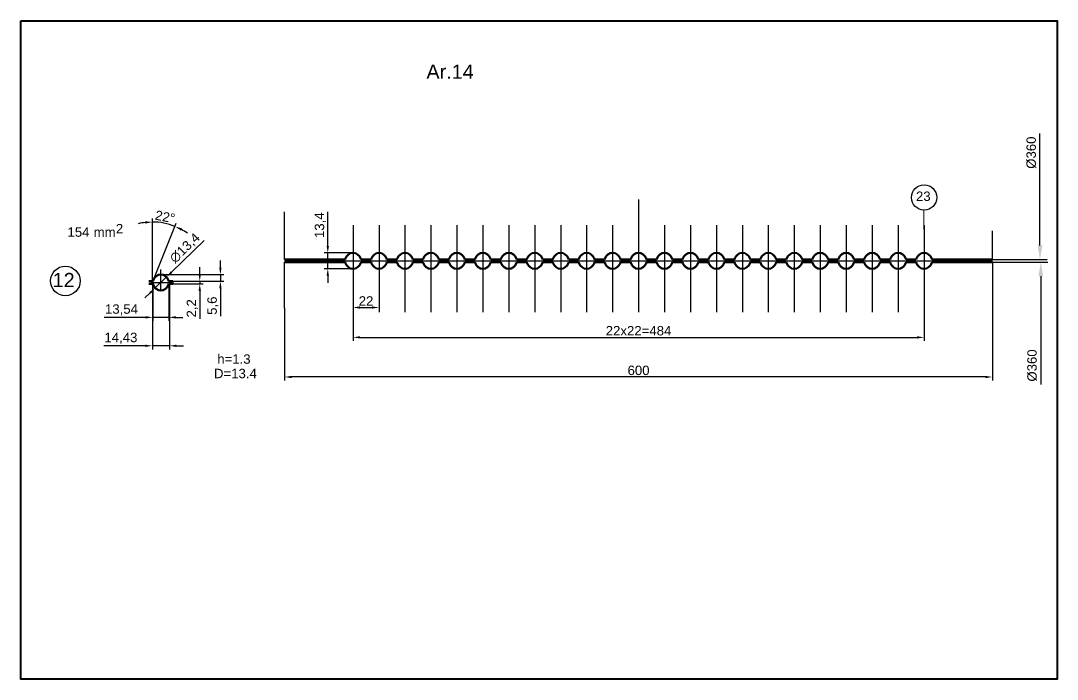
# Model space of a CAD drawing. Header units: millimetres. Extents: x 6647 to 33601, y -1887 to 8501.
# Drawn here: x 28782 to 29661, y 258 to 816 of the extents above; entities that cross this region are included whole.
import ezdxf

# ---------------------------------------------------------------- set-up
doc = ezdxf.new("R2010")
doc.units = ezdxf.units.MM
for name, color, linetype, lineweight in [('Quota', 3, 'Continuous', 40), ('контурная', 7, 'Continuous', 50), ('тонкая', 7, 'Continuous', 25), ('тонкий', 7, 'Continuous', 20)]:
    doc.layers.add(name, color=color, linetype=linetype, lineweight=lineweight)
doc.layers.add('осевая', color=4, linetype='Continuous')
doc.styles.add('s1v4', font='ARIAL.TTF', dxfattribs={"height": 4})
doc.styles.add('s2v4', font='ARIAL.TTF', dxfattribs={"height": 8})
doc.styles.get("Standard").update_dxf_attribs({"font": 'ARIAL.TTF'})
doc.dimstyles.new('s2v4', dxfattribs={"dimtxt": 8, "dimasz": 6, "dimexe": 3, "dimexo": 0, "dimgap": 1.5, "dimtad": 1, "dimtxsty": 'Standard', "dimcen": 2.5, "dimadec": 0, "dimazin": 0, "dimtfac": 1, "dimtmove": 0, "dimatfit": 3, "dimfxl": 1, "dimarcsym": 0})
doc.dimstyles.new('s2v4$0', dxfattribs={"dimtxt": 8, "dimasz": 6, "dimexe": 3, "dimexo": 0, "dimgap": 1.5, "dimtad": 1, "dimtxsty": 'Standard', "dimcen": 2.5, "dimadec": 0, "dimazin": 0, "dimtfac": 1, "dimtmove": 0, "dimatfit": 3, "dimfxl": 1, "dimarcsym": 0})
doc.dimstyles.new('s4v4', dxfattribs={"dimtxt": 16, "dimasz": 12, "dimexe": 6, "dimexo": 0, "dimgap": 3, "dimtad": 1, "dimtxsty": 'Standard', "dimcen": 2.5, "dimadec": 0, "dimazin": 0, "dimtfac": 1, "dimtmove": 0, "dimatfit": 3, "dimfxl": 1, "dimarcsym": 0})

# ---------------------------------------------------------------- blocks, each defined once
blk = doc.blocks.new('*D360')
at = {"layer": 'Defpoints', "color": 0, "transparency": 16777216}
for p in [(28901.02, 600.73), (28911.16, 595.13), (28951.49, 595.13)]:
    blk.add_point(p, dxfattribs=at)
at = {"layer": 'тонкий', "color": 0, "lineweight": -2, "transparency": 16777216}
for p, q in [((28951.49, 606.73), (28951.49, 612.73)), ((28901.02, 600.73), (28954.49, 600.73)), ((28951.49, 600.73), (28951.49, 595.13)), ((28911.16, 595.13), (28954.49, 595.13)), ((28951.49, 589.13), (28951.49, 565.57))]:
    blk.add_line(p, q, dxfattribs=at)
at = {"layer": 'тонкий', "color": 0, "transparency": 16777216}
for points in [[(28950.49, 606.73), (28952.49, 606.73), (28951.49, 600.73)], [(28950.49, 589.13), (28952.49, 589.13), (28951.49, 595.13)]]:
    blk.add_solid(points, dxfattribs=at)
at = {"layer": 'тонкий', "color": 0, "transparency": 16777216, "insert": (28945.19, 574.35), "char_height": 8, "attachment_point": 5, "rotation": 90}
blk.add_mtext('5,6', dxfattribs=at)
blk = doc.blocks.new('*D362')
at = {"layer": 'Defpoints', "color": 0, "transparency": 16777216}
for p in [(28911.16, 595.13), (28911.16, 592.93), (28933.98, 592.93)]:
    blk.add_point(p, dxfattribs=at)
at = {"layer": 'тонкий', "color": 0, "lineweight": -2, "transparency": 16777216}
for p, q in [((28933.98, 601.13), (28933.98, 607.13)), ((28911.16, 595.13), (28936.98, 595.13)), ((28911.16, 592.93), (28936.98, 592.93)), ((28933.98, 595.13), (28933.98, 592.93)), ((28933.98, 586.93), (28933.98, 563.31))]:
    blk.add_line(p, q, dxfattribs=at)
at = {"layer": 'тонкий', "color": 0, "transparency": 16777216}
for points in [[(28932.98, 601.13), (28934.98, 601.13), (28933.98, 595.13)], [(28932.98, 586.93), (28934.98, 586.93), (28933.98, 592.93)]]:
    blk.add_solid(points, dxfattribs=at)
at = {"layer": 'тонкий', "color": 0, "transparency": 16777216, "insert": (28927.67, 572.12), "char_height": 8, "attachment_point": 5, "rotation": 90}
blk.add_mtext('2,2', dxfattribs=at)
blk = doc.blocks.new('*D363')
at = {"layer": 'Defpoints', "color": 0, "transparency": 16777216}
for p in [(28894.25, 592.93), (28907.79, 592.93), (28894.25, 564.47)]:
    blk.add_point(p, dxfattribs=at)
at = {"layer": 'тонкий', "color": 0, "lineweight": -2, "transparency": 16777216}
for p, q in [((28894.25, 592.93), (28894.25, 561.47)), ((28907.79, 592.93), (28907.79, 561.47)), ((28888.25, 564.47), (28853.04, 564.47)), ((28907.79, 564.47), (28894.25, 564.47)), ((28913.79, 564.47), (28919.79, 564.47))]:
    blk.add_line(p, q, dxfattribs=at)
at = {"layer": 'тонкий', "color": 0, "transparency": 16777216}
for points in [[(28888.25, 565.47), (28888.25, 563.47), (28894.25, 564.47)], [(28913.79, 565.47), (28913.79, 563.47), (28907.79, 564.47)]]:
    blk.add_solid(points, dxfattribs=at)
at = {"layer": 'тонкий', "color": 0, "transparency": 16777216, "insert": (28867.65, 570.78), "char_height": 8, "attachment_point": 5}
blk.add_mtext('13,54', dxfattribs=at)
blk = doc.blocks.new('*D364')
at = {"layer": 'Defpoints', "color": 0, "transparency": 16777216}
for p in [(28893.81, 594.03), (28908.24, 594.03), (28893.81, 540.35)]:
    blk.add_point(p, dxfattribs=at)
at = {"layer": 'тонкий', "color": 0, "lineweight": -2, "transparency": 16777216}
for p, q in [((28893.81, 594.03), (28893.81, 537.35)), ((28908.24, 594.03), (28908.24, 537.35)), ((28887.81, 540.35), (28852.56, 540.35)), ((28908.24, 540.35), (28893.81, 540.35)), ((28914.24, 540.35), (28920.24, 540.35))]:
    blk.add_line(p, q, dxfattribs=at)
at = {"layer": 'тонкий', "color": 0, "transparency": 16777216}
for points in [[(28887.81, 541.35), (28887.81, 539.35), (28893.81, 540.35)], [(28914.24, 541.35), (28914.24, 539.35), (28908.24, 540.35)]]:
    blk.add_solid(points, dxfattribs=at)
at = {"layer": 'тонкий', "color": 0, "transparency": 16777216, "insert": (28867.18, 546.66), "char_height": 8, "attachment_point": 5}
blk.add_mtext('14,43', dxfattribs=at)
blk = doc.blocks.new('*D365')
at = {"layer": 'Defpoints', "color": 0, "transparency": 16777216}
for p in [(28905.84, 598.69), (28896.21, 589.38)]:
    blk.add_point(p, dxfattribs=at)
at = {"layer": 'тонкий', "color": 0, "lineweight": -2, "transparency": 16777216}
for p, q in [((28937.79, 629.6), (28910.15, 602.86)), ((28896.21, 589.38), (28905.84, 598.69)), ((28891.89, 585.2), (28887.58, 581.03))]:
    blk.add_line(p, q, dxfattribs=at)
at = {"layer": 'тонкий', "color": 0, "transparency": 16777216}
for points in [[(28909.46, 603.58), (28910.85, 602.14), (28905.84, 598.69)], [(28891.2, 585.92), (28892.59, 584.49), (28896.21, 589.38)]]:
    blk.add_solid(points, dxfattribs=at)
at = {"layer": 'тонкий', "color": 0, "transparency": 16777216, "insert": (28921.65, 622.94), "char_height": 8, "attachment_point": 5, "rotation": 44.04564}
blk.add_mtext('∅13,4', dxfattribs=at)
blk = doc.blocks.new('*D366')
at = {"layer": 'Defpoints', "color": 0, "transparency": 16777216}
for p in [(28906.78, 643.62), (28893.81, 597.81), (28893.81, 594.03), (28893.81, 594.03), (28894.18, 594.96)]:
    blk.add_point(p, dxfattribs=at)
at = {"layer": 'тонкий', "color": 0, "lineweight": -2, "transparency": 16777216}
for p, q in [((28893.81, 597.81), (28893.81, 648.29)), ((28894.18, 594.96), (28914.13, 644.34))]:
    blk.add_line(p, q, dxfattribs=at)
for start, end in [(96.71096, 103.42193), (68, 90), (54.57807, 61.28904)]:
    blk.add_arc((28893.81, 594.03), 51.26, start, end, dxfattribs=at)
at = {"layer": 'тонкий', "color": 0, "transparency": 16777216}
for points in [[(28887.76, 645.94), (28887.87, 643.94), (28893.81, 645.29)], [(28918, 638.08), (28918.86, 639.89), (28913.01, 641.56)]]:
    blk.add_solid(points, dxfattribs=at)
at = {"layer": 'тонкий', "color": 0, "transparency": 16777216, "insert": (28904.64, 649.76), "char_height": 8, "attachment_point": 5, "rotation": 349}
blk.add_mtext('22°', dxfattribs=at)
blk = doc.blocks.new('*D367')
at = {"layer": 'Defpoints', "color": 0, "transparency": 16777216}
for p in [(29063.95, 569.17), (29547.95, 569), (29547.95, 547.5)]:
    blk.add_point(p, dxfattribs=at)
at = {"layer": 'тонкая', "color": 0, "lineweight": -2, "transparency": 16777216}
for p, q in [((29063.95, 569.17), (29063.95, 544.5)), ((29547.95, 569), (29547.95, 544.5)), ((29069.95, 547.5), (29541.95, 547.5))]:
    blk.add_line(p, q, dxfattribs=at)
at = {"layer": 'тонкая', "color": 0, "transparency": 16777216}
for points in [[(29069.95, 548.5), (29069.95, 546.5), (29063.95, 547.5)], [(29541.95, 548.5), (29541.95, 546.5), (29547.95, 547.5)]]:
    blk.add_solid(points, dxfattribs=at)
at = {"layer": 'тонкая', "color": 0, "transparency": 16777216, "insert": (29305.95, 553.09), "char_height": 8, "attachment_point": 5}
blk.add_mtext('22x22=484', dxfattribs=at)
blk = doc.blocks.new('*D368')
at = {"layer": 'Defpoints', "color": 0, "transparency": 16777216}
for p in [(29063.95, 586.98), (29085.95, 586.98), (29085.95, 572.84)]:
    blk.add_point(p, dxfattribs=at)
at = {"layer": 'тонкая', "color": 0, "lineweight": -2, "transparency": 16777216}
for p, q in [((29063.95, 586.98), (29063.95, 569.84)), ((29085.95, 586.98), (29085.95, 569.84)), ((29069.95, 572.84), (29079.95, 572.84))]:
    blk.add_line(p, q, dxfattribs=at)
at = {"layer": 'тонкая', "color": 0, "transparency": 16777216}
for points in [[(29069.95, 573.84), (29069.95, 571.84), (29063.95, 572.84)], [(29079.95, 573.84), (29079.95, 571.84), (29085.95, 572.84)]]:
    blk.add_solid(points, dxfattribs=at)
at = {"layer": 'тонкая', "color": 0, "transparency": 16777216, "insert": (29074.95, 578.36), "char_height": 8, "attachment_point": 5}
blk.add_mtext('22', dxfattribs=at)
blk = doc.blocks.new('*D361')
at = {"layer": 'Defpoints', "color": 0, "transparency": 16777216}
for p in [(29605.95, 597.44), (29005.95, 572.17), (29005.95, 513.9)]:
    blk.add_point(p, dxfattribs=at)
at = {"layer": 'тонкая', "color": 0, "lineweight": -2, "transparency": 16777216}
for p, q in [((29605.95, 597.44), (29605.95, 510.9)), ((29005.95, 572.17), (29005.95, 510.9)), ((29599.95, 513.9), (29011.95, 513.9))]:
    blk.add_line(p, q, dxfattribs=at)
at = {"layer": 'тонкая', "color": 0, "transparency": 16777216}
for points in [[(29011.95, 514.9), (29011.95, 512.9), (29005.95, 513.9)], [(29599.95, 514.9), (29599.95, 512.9), (29605.95, 513.9)]]:
    blk.add_solid(points, dxfattribs=at)
at = {"layer": 'тонкая', "color": 0, "transparency": 16777216, "insert": (29305.95, 519.48), "char_height": 8, "attachment_point": 5}
blk.add_mtext('600', dxfattribs=at)
blk = doc.blocks.new('*D369')
at = {"layer": 'Defpoints', "color": 0, "transparency": 16777216}
for p in [(29042.51, 619.09), (29063.95, 619.09), (29063.95, 605.69)]:
    blk.add_point(p, dxfattribs=at)
at = {"layer": 'тонкая', "color": 0, "lineweight": -2, "transparency": 16777216}
for p, q in [((29042.51, 625.09), (29042.51, 654.08)), ((29063.95, 619.09), (29039.51, 619.09)), ((29042.51, 605.69), (29042.51, 619.09)), ((29063.95, 605.69), (29039.51, 605.69)), ((29042.51, 599.69), (29042.51, 593.69))]:
    blk.add_line(p, q, dxfattribs=at)
at = {"layer": 'тонкая', "color": 0, "transparency": 16777216}
for points in [[(29041.51, 625.09), (29043.51, 625.09), (29042.51, 619.09)], [(29041.51, 599.69), (29043.51, 599.69), (29042.51, 605.69)]]:
    blk.add_solid(points, dxfattribs=at)
at = {"layer": 'тонкая', "color": 0, "transparency": 16777216, "insert": (29036.2, 642.59), "char_height": 8, "attachment_point": 5, "rotation": 90}
blk.add_mtext('13,4', dxfattribs=at)
blk = doc.blocks.new('*D370')
at = {"layer": 'Defpoints', "color": 0, "transparency": 16777216}
for p in [(29605.95, 662.76), (29646.21, 662.76), (29605.95, 613.49)]:
    blk.add_point(p, dxfattribs=at)
at = {"layer": 'тонкая', "color": 0, "lineweight": -2, "transparency": 16777216}
for p, q in [((29646.21, 662.76), (29646.21, 720.28)), ((29646.21, 625.49), (29646.21, 662.76)), ((29605.95, 613.49), (29652.21, 613.49))]:
    blk.add_line(p, q, dxfattribs=at)
at = {"layer": 'тонкая', "color": 0, "transparency": 16777216}
blk.add_solid([(29644.21, 625.49), (29648.21, 625.49), (29646.21, 613.49)], dxfattribs=at)
at = {"layer": 'тонкая', "color": 0, "transparency": 16777216, "insert": (29638.9, 704.11), "char_height": 8, "attachment_point": 5, "rotation": 90}
blk.add_mtext('%%C360', dxfattribs=at)
blk = doc.blocks.new('_None')
blk = doc.blocks.new('*D371')
at = {"layer": 'Defpoints', "color": 0, "transparency": 16777216}
for p in [(29605.95, 611.29), (29605.95, 565.02), (29646.92, 565.02)]:
    blk.add_point(p, dxfattribs=at)
at = {"layer": 'тонкая', "color": 0, "lineweight": -2, "transparency": 16777216}
for p, q in [((29605.95, 611.29), (29652.92, 611.29)), ((29646.92, 599.29), (29646.92, 565.02)), ((29646.92, 565.02), (29646.92, 507.49))]:
    blk.add_line(p, q, dxfattribs=at)
at = {"layer": 'тонкая', "color": 0, "transparency": 16777216}
blk.add_solid([(29644.92, 599.29), (29648.92, 599.29), (29646.92, 611.29)], dxfattribs=at)
at = {"layer": 'тонкая', "color": 0, "transparency": 16777216, "insert": (29639.61, 523.67), "char_height": 8, "attachment_point": 5, "rotation": 90}
blk.add_mtext('%%C360', dxfattribs=at)

msp = doc.modelspace()

# ---------------------------------------------------------------- linework, layer by layer
at = {"lineweight": 15}
msp.add_line((29547.8856, 655.3737), (29547.9475, 622.8479), dxfattribs=at)
msp.add_circle((29548.0265, 666.1264), 10.7536)
at = {"layer": 'Quota'}
msp.add_lwpolyline([(28782.248, 815.983), (29660.8841, 815.983), (29660.8841, 257.5981), (28782.248, 257.5981)], close=True, dxfattribs=at)
at = {"layer": 'контурная'}
for p, q in [((29005.9475, 613.4896), (29057.1762, 613.4896)), ((29005.9475, 611.2896), (29057.1762, 611.2896)), ((29057.1762, 613.4896), (29057.6095, 614.562)), ((29057.1762, 611.2896), (29057.6095, 610.2172)), ((29070.7188, 613.4896), (29070.2855, 614.562)), ((29070.7188, 611.2896), (29070.2855, 610.2172)), ((29070.8257, 613.4896), (29079.1762, 613.4896)), ((29070.8257, 613.4896), (29074.0888, 613.4896)), ((29070.8257, 611.2896), (29079.1762, 611.2896)), ((29070.8257, 611.2896), (29074.0888, 611.2896)), ((29079.1762, 613.4896), (29079.6095, 614.562)), ((29079.1762, 611.2896), (29079.6095, 610.2172)), ((29092.7188, 613.4896), (29092.2855, 614.562)), ((29092.7188, 611.2896), (29092.2855, 610.2172)), ((29092.7188, 613.4896), (29101.1762, 613.4896)), ((29092.7188, 613.4896), (29096.0888, 613.4896)), ((29092.7188, 611.2896), (29101.1762, 611.2896)), ((29092.7188, 611.2896), (29096.0888, 611.2896)), ((29092.8257, 613.4896), (29096.0888, 613.4896)), ((29092.8257, 613.4896), (29096.0888, 613.4896)), ((29092.8257, 611.2896), (29096.0888, 611.2896)), ((29092.8257, 611.2896), (29096.0888, 611.2896)), ((29101.1762, 613.4896), (29101.6095, 614.562)), ((29101.1762, 611.2896), (29101.6095, 610.2172)), ((29114.7188, 613.4896), (29114.2855, 614.562)), ((29114.7188, 611.2896), (29114.2855, 610.2172)), ((29114.7188, 613.4896), (29123.1762, 613.4896)), ((29114.7188, 611.2896), (29123.1762, 611.2896)), ((29123.1762, 613.4896), (29123.6095, 614.562)), ((29123.1762, 611.2896), (29123.6095, 610.2172)), ((29136.7188, 613.4896), (29136.2855, 614.562)), ((29136.7188, 611.2896), (29136.2855, 610.2172)), ((29136.7188, 613.4896), (29145.1762, 613.4896)), ((29136.7188, 611.2896), (29145.1762, 611.2896)), ((29145.1762, 613.4896), (29145.6095, 614.562)), ((29145.1762, 611.2896), (29145.6095, 610.2172)), ((29158.7188, 613.4896), (29158.2855, 614.562)), ((29158.7188, 611.2896), (29158.2855, 610.2172)), ((29158.7188, 613.4896), (29167.1762, 613.4896)), ((29158.7188, 611.2896), (29167.1762, 611.2896)), ((29167.1762, 613.4896), (29167.6095, 614.562)), ((29167.1762, 611.2896), (29167.6095, 610.2172)), ((29180.7188, 613.4896), (29180.2855, 614.562)), ((29180.7188, 611.2896), (29180.2855, 610.2172)), ((29189.1762, 613.4896), (29180.7188, 613.4896)), ((29180.7188, 611.2896), (29189.1762, 611.2896)), ((29189.1762, 613.4896), (29189.6095, 614.562)), ((29189.1762, 611.2896), (29189.6095, 610.2172)), ((29202.7188, 613.4896), (29202.2855, 614.562)), ((29202.7188, 611.2896), (29202.2855, 610.2172)), ((29202.7188, 613.4896), (29211.1762, 613.4896)), ((29202.7188, 611.2896), (29211.1762, 611.2896)), ((29211.1762, 613.4896), (29211.6095, 614.562)), ((29211.1762, 611.2896), (29211.6095, 610.2172)), ((29224.7188, 613.4896), (29224.2855, 614.562)), ((29224.7188, 611.2896), (29224.2855, 610.2172)), ((29224.7188, 613.4896), (29233.1762, 613.4896)), ((29224.7188, 613.4896), (29228.0888, 613.4896)), ((29224.7188, 611.2896), (29233.1762, 611.2896)), ((29224.7188, 611.2896), (29228.0888, 611.2896)), ((29224.8257, 613.4896), (29228.0888, 613.4896)), ((29224.8257, 613.4896), (29228.0888, 613.4896)), ((29224.8257, 611.2896), (29228.0888, 611.2896)), ((29224.8257, 611.2896), (29228.0888, 611.2896)), ((29233.1762, 613.4896), (29233.6095, 614.562)), ((29233.1762, 611.2896), (29233.6095, 610.2172)), ((29246.7188, 613.4896), (29246.2855, 614.562)), ((29246.7188, 611.2896), (29246.2855, 610.2172)), ((29246.7188, 613.4896), (29255.1762, 613.4896)), ((29246.7188, 611.2896), (29255.1762, 611.2896)), ((29255.1762, 613.4896), (29255.6095, 614.562)), ((29255.1762, 611.2896), (29255.6095, 610.2172)), ((29268.7188, 613.4896), (29268.2855, 614.562)), ((29268.7188, 611.2896), (29268.2855, 610.2172)), ((29268.7188, 613.4896), (29277.1762, 613.4896)), ((29268.7188, 611.2896), (29277.1762, 611.2896)), ((29277.1762, 613.4896), (29277.6095, 614.562)), ((29277.1762, 611.2896), (29277.6095, 610.2172)), ((29290.7188, 613.4896), (29290.2855, 614.562)), ((29290.7188, 611.2896), (29290.2855, 610.2172)), ((29290.7188, 613.4896), (29299.1762, 613.4896)), ((29290.7188, 611.2896), (29299.1762, 611.2896)), ((29299.1762, 613.4896), (29299.6095, 614.562)), ((29299.1762, 611.2896), (29299.6095, 610.2172)), ((29312.7188, 613.4896), (29312.2855, 614.562)), ((29312.7188, 611.2896), (29312.2855, 610.2172)), ((29321.1762, 613.4896), (29312.7188, 613.4896)), ((29321.1762, 611.2896), (29312.7188, 611.2896)), ((29321.1762, 613.4896), (29321.6095, 614.562)), ((29321.1762, 611.2896), (29321.6095, 610.2172)), ((29334.7188, 613.4896), (29334.2855, 614.562)), ((29334.7188, 611.2896), (29334.2855, 610.2172)), ((29343.1762, 613.4896), (29334.7188, 613.4896)), ((29343.1762, 611.2896), (29334.7188, 611.2896)), ((29343.1762, 613.4896), (29343.6095, 614.562)), ((29343.1762, 611.2896), (29343.6095, 610.2172)), ((29356.7188, 613.4896), (29356.2855, 614.562)), ((29356.7188, 611.2896), (29356.2855, 610.2172)), ((29365.1762, 613.4896), (29356.7188, 613.4896)), ((29365.1762, 611.2896), (29356.7188, 611.2896)), ((29365.1762, 613.4896), (29365.6095, 614.562)), ((29365.1762, 611.2896), (29365.6095, 610.2172)), ((29378.7188, 613.4896), (29378.2855, 614.562)), ((29378.7188, 611.2896), (29378.2855, 610.2172)), ((29387.1762, 613.4896), (29378.7188, 613.4896)), ((29387.1762, 611.2896), (29378.7188, 611.2896)), ((29387.0693, 613.4896), (29383.8062, 613.4896)), ((29387.0693, 613.4896), (29383.8062, 613.4896)), ((29387.1762, 613.4896), (29383.8062, 613.4896)), ((29387.0693, 611.2896), (29383.8062, 611.2896)), ((29387.0693, 611.2896), (29383.8062, 611.2896)), ((29387.1762, 611.2896), (29383.8062, 611.2896)), ((29387.1762, 613.4896), (29387.6095, 614.562)), ((29387.1762, 611.2896), (29387.6095, 610.2172)), ((29400.7188, 613.4896), (29400.2855, 614.562)), ((29400.7188, 611.2896), (29400.2855, 610.2172)), ((29409.1762, 613.4896), (29400.7188, 613.4896)), ((29409.1762, 611.2896), (29400.7188, 611.2896)), ((29409.1762, 613.4896), (29409.6095, 614.562)), ((29409.1762, 611.2896), (29409.6095, 610.2172)), ((29422.7188, 613.4896), (29422.2855, 614.562)), ((29422.7188, 611.2896), (29422.2855, 610.2172)), ((29422.7188, 613.4896), (29431.1762, 613.4896)), ((29431.1762, 611.2896), (29422.7188, 611.2896)), ((29431.1762, 613.4896), (29431.6095, 614.562)), ((29431.1762, 611.2896), (29431.6095, 610.2172)), ((29444.7188, 613.4896), (29444.2855, 614.562)), ((29444.7188, 611.2896), (29444.2855, 610.2172)), ((29453.1762, 613.4896), (29444.7188, 613.4896)), ((29453.1762, 611.2896), (29444.7188, 611.2896)), ((29453.1762, 613.4896), (29453.6095, 614.562)), ((29453.1762, 611.2896), (29453.6095, 610.2172)), ((29466.7188, 613.4896), (29466.2855, 614.562)), ((29466.7188, 611.2896), (29466.2855, 610.2172)), ((29475.1762, 613.4896), (29466.7188, 613.4896)), ((29475.1762, 611.2896), (29466.7188, 611.2896)), ((29475.1762, 613.4896), (29475.6095, 614.562)), ((29475.1762, 611.2896), (29475.6095, 610.2172)), ((29488.7188, 613.4896), (29488.2855, 614.562)), ((29488.7188, 611.2896), (29488.2855, 610.2172)), ((29497.1762, 613.4896), (29488.7188, 613.4896)), ((29497.1762, 611.2896), (29488.7188, 611.2896)), ((29497.1762, 613.4896), (29497.6095, 614.562)), ((29497.1762, 611.2896), (29497.6095, 610.2172)), ((29510.7188, 613.4896), (29510.2855, 614.562)), ((29510.7188, 611.2896), (29510.2855, 610.2172)), ((29519.1762, 613.4896), (29510.7188, 613.4896)), ((29519.1762, 611.2896), (29510.7188, 611.2896)), ((29519.0693, 613.4896), (29515.8062, 613.4896)), ((29519.0693, 613.4896), (29515.8062, 613.4896)), ((29519.1762, 613.4896), (29515.8062, 613.4896)), ((29519.0693, 611.2896), (29515.8062, 611.2896)), ((29519.0693, 611.2896), (29515.8062, 611.2896)), ((29519.1762, 611.2896), (29515.8062, 611.2896)), ((29519.1762, 613.4896), (29519.6095, 614.562)), ((29519.1762, 611.2896), (29519.6095, 610.2172)), ((29532.7188, 613.4896), (29532.2855, 614.562)), ((29532.7188, 611.2896), (29532.2855, 610.2172)), ((29541.0693, 613.4896), (29532.7188, 613.4896)), ((29541.0693, 611.2896), (29532.7188, 611.2896)), ((29541.0693, 613.4896), (29537.8062, 613.4896)), ((29541.0693, 611.2896), (29537.8062, 611.2896)), ((29541.1762, 613.4896), (29541.6095, 614.562)), ((29541.1762, 611.2896), (29541.6095, 610.2172)), ((29554.7188, 613.4896), (29554.2855, 614.562)), ((29554.7188, 611.2896), (29554.2855, 610.2172)), ((29605.9475, 613.4896), (29554.7188, 613.4896)), ((29605.9475, 611.2896), (29554.7188, 611.2896)), ((28894.1435, 595.1334), (28890.8804, 595.1334)), ((28894.2504, 595.1334), (28890.8804, 595.1334)), ((28894.1435, 592.9334), (28890.8804, 592.9334)), ((28894.2504, 592.9334), (28890.8804, 592.9334)), ((28894.2504, 595.1334), (28894.6836, 596.2058)), ((28894.2504, 592.9334), (28894.6836, 591.861)), ((28907.793, 595.1334), (28907.3597, 596.2058)), ((28907.793, 592.9334), (28907.3597, 591.861)), ((28907.793, 595.1334), (28911.163, 595.1334)), ((28907.793, 592.9334), (28911.163, 592.9334)), ((28907.8998, 595.1334), (28911.163, 595.1334)), ((28907.8998, 595.1334), (28911.163, 595.1334)), ((28907.8998, 592.9334), (28911.163, 592.9334)), ((28907.8998, 592.9334), (28911.163, 592.9334))]:
    msp.add_line(p, q, dxfattribs=at)
for centre, start, end in [((29063.9475, 612.3896), 90, 161.0805636), ((29063.9475, 612.3896), 18.9194364, 90), ((29085.9475, 612.3896), 90, 161.0805636), ((29085.9475, 612.3896), 18.9194364, 90), ((29107.9475, 612.3896), 90, 161.0805636), ((29107.9475, 612.3896), 18.9194364, 90), ((29129.9475, 612.3896), 90, 161.0805636), ((29129.9475, 612.3896), 18.9194364, 90), ((29151.9475, 612.3896), 90, 161.0805636), ((29151.9475, 612.3896), 18.9194364, 90), ((29173.9475, 612.3896), 90, 161.0805636), ((29173.9475, 612.3896), 18.9194364, 90), ((29195.9475, 612.3896), 90, 161.0805636), ((29195.9475, 612.3896), 18.9194364, 90), ((29217.9475, 612.3896), 90, 161.0805636), ((29217.9475, 612.3896), 18.9194364, 90), ((29239.9475, 612.3896), 90, 161.0805636), ((29239.9475, 612.3896), 18.9194364, 90), ((29261.9475, 612.3896), 90, 161.0805636), ((29261.9475, 612.3896), 18.9194364, 90), ((29283.9475, 612.3896), 90, 161.0805636), ((29283.9475, 612.3896), 18.9194364, 90), ((29305.9475, 612.3896), 90, 161.0805636), ((29305.9475, 612.3896), 18.9194364, 90), ((29327.9475, 612.3896), 90, 161.0805636), ((29327.9475, 612.3896), 18.9194364, 90), ((29349.9475, 612.3896), 90, 161.0805636), ((29349.9475, 612.3896), 18.9194364, 90), ((29371.9475, 612.3896), 90, 161.0805636), ((29371.9475, 612.3896), 18.9194364, 90), ((29393.9475, 612.3896), 90, 161.0805636), ((29393.9475, 612.3896), 18.9194364, 90), ((29415.9475, 612.3896), 90, 161.0805636), ((29415.9475, 612.3896), 18.9194364, 90), ((29437.9475, 612.3896), 90, 161.0805636), ((29437.9475, 612.3896), 18.9194364, 90), ((29459.9475, 612.3896), 90, 161.0805636), ((29459.9475, 612.3896), 18.9194364, 90), ((29481.9475, 612.3896), 90, 161.0805636), ((29481.9475, 612.3896), 18.9194364, 90), ((29503.9475, 612.3896), 90, 161.0805636), ((29503.9475, 612.3896), 18.9194364, 90), ((29525.9475, 612.3896), 90, 161.0805636), ((29525.9475, 612.3896), 18.9194364, 90), ((29547.9475, 612.3896), 90, 161.0805636), ((29547.9475, 612.3896), 18.9194364, 90), ((29063.9475, 612.3896), 198.9194364, 270), ((29063.9475, 612.3896), 270, 341.0805636), ((29085.9475, 612.3896), 198.9194364, 270), ((29085.9475, 612.3896), 270, 341.0805636), ((29107.9475, 612.3896), 198.9194364, 270), ((29107.9475, 612.3896), 270, 341.0805636), ((29129.9475, 612.3896), 198.9194364, 270), ((29129.9475, 612.3896), 270, 341.0805636), ((29151.9475, 612.3896), 198.9194364, 270), ((29151.9475, 612.3896), 270, 341.0805636), ((29173.9475, 612.3896), 198.9194364, 270), ((29173.9475, 612.3896), 270, 341.0805636), ((29195.9475, 612.3896), 198.9194364, 270), ((29195.9475, 612.3896), 270, 341.0805636), ((29217.9475, 612.3896), 198.9194364, 270), ((29217.9475, 612.3896), 270, 341.0805636), ((29239.9475, 612.3896), 198.9194364, 270), ((29239.9475, 612.3896), 270, 341.0805636), ((29261.9475, 612.3896), 198.9194364, 270), ((29261.9475, 612.3896), 270, 341.0805636), ((29283.9475, 612.3896), 198.9194364, 270), ((29283.9475, 612.3896), 270, 341.0805636), ((29305.9475, 612.3896), 198.9194364, 270), ((29305.9475, 612.3896), 270, 341.0805636), ((29327.9475, 612.3896), 198.9194364, 270), ((29327.9475, 612.3896), 270, 341.0805636), ((29349.9475, 612.3896), 198.9194364, 270), ((29349.9475, 612.3896), 270, 341.0805636), ((29371.9475, 612.3896), 198.9194364, 270), ((29371.9475, 612.3896), 270, 341.0805636), ((29393.9475, 612.3896), 198.9194364, 270), ((29393.9475, 612.3896), 270, 341.0805636), ((29415.9475, 612.3896), 198.9194364, 270), ((29415.9475, 612.3896), 270, 341.0805636), ((29437.9475, 612.3896), 198.9194364, 270), ((29437.9475, 612.3896), 270, 341.0805636), ((29459.9475, 612.3896), 198.9194364, 270), ((29459.9475, 612.3896), 270, 341.0805636), ((29481.9475, 612.3896), 198.9194364, 270), ((29481.9475, 612.3896), 270, 341.0805636), ((29503.9475, 612.3896), 198.9194364, 270), ((29503.9475, 612.3896), 270, 341.0805636), ((29525.9475, 612.3896), 198.9194364, 270), ((29525.9475, 612.3896), 270, 341.0805636), ((29547.9475, 612.3896), 198.9194364, 270), ((29547.9475, 612.3896), 270, 341.0805636), ((28901.0217, 594.0334), 90, 161.0805636), ((28901.0217, 594.0334), 18.9194364, 90), ((28901.0217, 594.0334), 198.9194364, 270), ((28901.0217, 594.0334), 270, 341.0805636)]:
    msp.add_arc(centre, 6.7, start, end, dxfattribs=at)
at = {"layer": 'осевая'}
for p, q in [((29305.9475, 664.2912), (29305.9475, 569.0005)), ((29063.9475, 642.5049), (29063.9475, 569.0005)), ((29085.9475, 642.5049), (29085.9475, 569.0005)), ((29107.9475, 642.5049), (29107.9475, 569.0005)), ((29129.9475, 642.5049), (29129.9475, 569.0005)), ((29151.9475, 642.5049), (29151.9475, 569.0005)), ((29173.9475, 642.5049), (29173.9475, 569.0005)), ((29195.9475, 642.5049), (29195.9475, 569.0005)), ((29217.9475, 642.5049), (29217.9475, 569.0005)), ((29239.9475, 642.5049), (29239.9475, 569.0005)), ((29261.9475, 642.5049), (29261.9475, 569.0005)), ((29283.9475, 642.5049), (29283.9475, 569.0005)), ((29327.9475, 642.5049), (29327.9475, 569.0005)), ((29349.9475, 642.5049), (29349.9475, 569.0005)), ((29371.9475, 642.5049), (29371.9475, 569.0005)), ((29393.9475, 642.5049), (29393.9475, 569.0005)), ((29415.9475, 642.5049), (29415.9475, 569.0005)), ((29437.9475, 642.5049), (29437.9475, 569.0005)), ((29459.9475, 642.5049), (29459.9475, 569.0005)), ((29481.9475, 642.5049), (29481.9475, 569.0005)), ((29503.9475, 642.5049), (29503.9475, 569.0005)), ((29525.9475, 642.5049), (29525.9475, 569.0005)), ((29547.9475, 642.5049), (29547.9475, 569.0005)), ((29005.9475, 612.3896), (29605.9475, 612.3896)), ((28901.0217, 587.3334), (28901.0217, 604.9794)), ((28892.8981, 594.0334), (28911.6423, 594.0334))]:
    msp.add_line(p, q, dxfattribs=at)
at = {"layer": 'тонкая'}
for p, q in [((29005.9475, 613.4896), (29005.9475, 653.8034)), ((29605.9475, 613.4896), (29605.9475, 637.8273)), ((29005.9475, 572.1684), (29005.9475, 611.2896)), ((29605.9475, 611.2896), (29605.9475, 597.4354)), ((28893.8059, 594.0334), (28893.8059, 597.8149)), ((28893.8059, 594.0334), (28894.1821, 594.9644)), ((28893.8059, 594.0334), (28894.1821, 593.1024)), ((28908.2374, 594.0334), (28907.8613, 594.9644)), ((28908.2374, 594.0334), (28907.8613, 593.1024))]:
    msp.add_line(p, q, dxfattribs=at)
msp.add_circle((28820.1082, 595.3536), 12.5323, dxfattribs=at)

# ---------------------------------------------------------------- texts
at = {"insert": (29547.3336, 667.0808), "char_height": 8, "attachment_point": 5}
msp.add_mtext('23', dxfattribs=at)
at = {"layer": 'контурная', "style": 's2v4'}
for s, p in [('h=1.3', (28948.8377, 525.1149)), ('D=13.4', (28946.0506, 512.8862))]:
    msp.add_text(s, height=8, dxfattribs=at).set_placement(p)
at = {"layer": 'тонкая', "style": 's1v4'}
for s, p in [('2', (28862.8717, 635.6326)), ('154', (28821.8798, 632.8218)), ('mm', (28844.037, 632.7212))]:
    msp.add_text(s, height=8, dxfattribs=at).set_placement(p)
at = {"layer": 'тонкий', "style": 's1v4'}
for s, p in [('  Ar.14', (29116.8382, 766.7634)), ('12', (28809.3116, 590.1445))]:
    msp.add_text(s, height=12, dxfattribs=at).set_placement(p)

# ---------------------------------------------------------------- dimensions: what is measured, and where the dimension line sits
at = {"layer": 'тонкая'}
for base, p1, p2, picture, middle in [((29646.2085, 662.7565), (29605.9475, 613.4896), (29605.9475, 662.7565), '*D370', (29646.2085, 704.1085)), ((29646.9162, 565.0208), (29605.9475, 611.2896), (29605.9475, 565.0208), '*D371', (29646.9162, 523.6689))]:
    dim = msp.add_linear_dim(base=base, p1=p1, p2=p2, angle=90, text='%%C360', dimstyle='s4v4', override={"dimtxt": 8, "dimblk2": 'None', "dimsah": 1, "dimse2": 1}, dxfattribs=at)
    dim.commit()
    dim.dimension.update_dxf_attribs({"geometry": picture, "text_midpoint": middle, "dimtype": 160})
dim = msp.add_linear_dim(base=(29042.5073, 619.0896), p1=(29063.9475, 605.6896), p2=(29063.9475, 619.0896), angle=90, dimstyle='s2v4$0', dxfattribs=at)
dim.commit()
dim.dimension.update_dxf_attribs({"geometry": '*D369', "text_midpoint": (29042.5073, 642.5868), "dimtype": 160})
for base, p1, p2, dimstyle, picture, middle in [((29005.9475, 513.8998), (29605.9475, 597.4354), (29005.9475, 572.1684), 's2v4$0', '*D361', (29305.9475, 519.4844)), ((29085.9475, 572.8393), (29063.9475, 586.9762), (29085.9475, 586.9762), 's2v4', '*D368', (29074.9475, 578.3556))]:
    dim = msp.add_linear_dim(base=base, p1=p1, p2=p2, dimstyle=dimstyle, dxfattribs=at)
    dim.commit()
    dim.dimension.update_dxf_attribs({"geometry": picture, "text_midpoint": middle})
dim = msp.add_linear_dim(base=(29547.9475, 547.5027), p1=(29063.9475, 569.1684), p2=(29547.9475, 569.0005), text='22x22=484', dimstyle='s2v4', dxfattribs=at)
dim.commit()
dim.dimension.update_dxf_attribs({"geometry": '*D367', "text_midpoint": (29305.9475, 553.0873)})
at = {"layer": 'тонкий'}
dim = msp.add_angular_dim_2l(base=(28906.7835, 643.6184), line1=((28893.8059, 594.0334), (28893.8059, 597.8149)), line2=((28893.8059, 594.0334), (28894.1821, 594.9644)), dimstyle='s2v4', dxfattribs=at)
dim.commit()
dim.dimension.update_dxf_attribs({"geometry": '*D366', "text_midpoint": (28904.6385, 649.7619)})
dim = msp.add_diameter_dim_2p(p1=(28896.2058, 589.3754), p2=(28905.8375, 598.6915), dimstyle='s2v4', dxfattribs=at)
dim.commit()
dim.dimension.update_dxf_attribs({"geometry": '*D365', "text_midpoint": (28921.6495, 622.9429)})
dim = msp.add_linear_dim(base=(28951.4946, 595.1334), p1=(28901.0217, 600.7334), p2=(28911.163, 595.1334), angle=90, dimstyle='s2v4', dxfattribs=at)
dim.commit()
dim.dimension.update_dxf_attribs({"geometry": '*D360', "text_midpoint": (28951.4946, 574.3538), "dimtype": 160})
dim = msp.add_linear_dim(base=(28933.975, 592.9334), p1=(28911.163, 595.1334), p2=(28911.163, 592.9334), angle=90, dimstyle='s2v4', dxfattribs=at)
dim.commit()
dim.dimension.update_dxf_attribs({"geometry": '*D362', "text_midpoint": (28927.6674, 572.1238)})
for base, p1, p2, picture, middle in [((28893.8059, 540.3533), (28908.2374, 594.0334), (28893.8059, 594.0334), '*D364', (28867.1845, 546.661)), ((28894.2504, 564.4731), (28907.793, 592.9334), (28894.2504, 592.9334), '*D363', (28867.6453, 570.7807))]:
    dim = msp.add_linear_dim(base=base, p1=p1, p2=p2, dimstyle='s2v4', dxfattribs=at)
    dim.commit()
    dim.dimension.update_dxf_attribs({"geometry": picture, "text_midpoint": middle})

doc.saveas('drawing.dxf')
